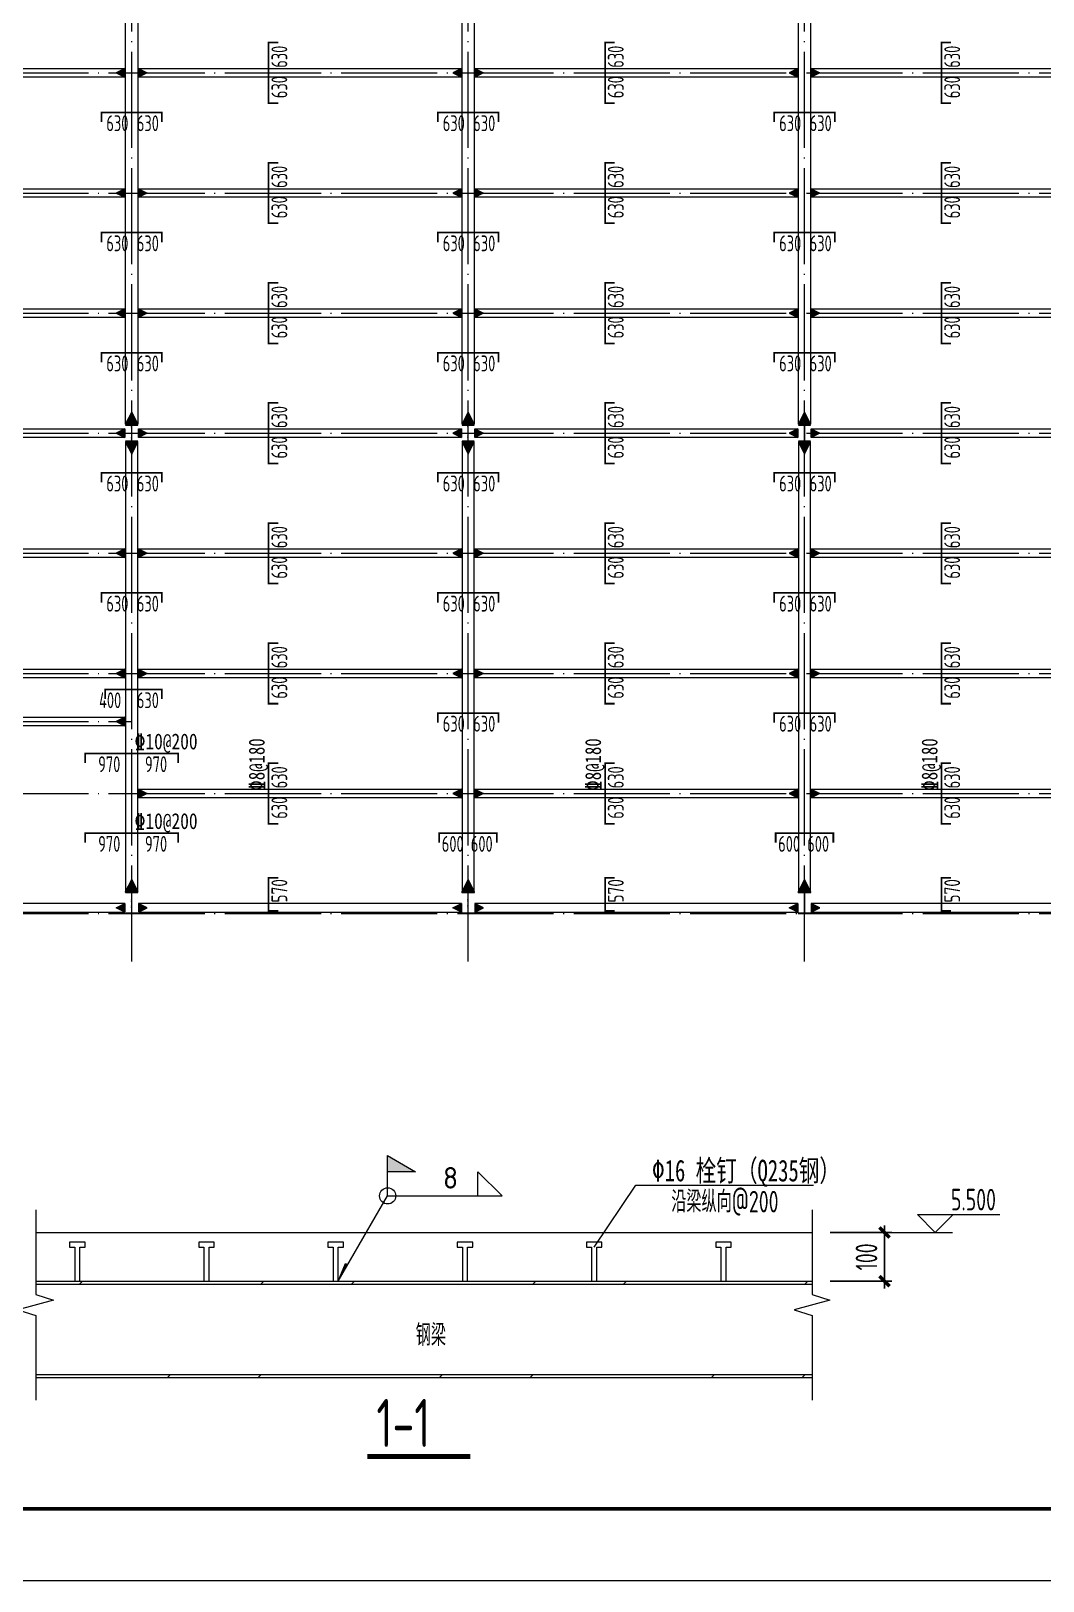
# Model space of a CAD drawing. Header units: millimetres. Extents: x 19781 to 898973, y -947928 to -267362.
# Drawn here: x 596974 to 618030, y -383529 to -351265 of the extents above; entities that cross this region are included whole.
import ezdxf

# ---------------------------------------------------------------- set-up
doc = ezdxf.new("R2010")
doc.units = ezdxf.units.MM
doc.header["$LTSCALE"] = 100
doc.linetypes.add('DOTE', pattern=[2.42, 2, -0.2, 0.02, -0.2])
doc.layers.get('0').update_dxf_attribs({"lineweight": 18})
for name, color, linetype, lineweight in [('10', 7, 'Continuous', 18), ('15', 3, 'Continuous', 18), ('BORDER', 7, 'Continuous', 18), ('DIM', 3, 'Continuous', 18), ('DOTE', 1, 'DOTE', 18), ('OTHER', 7, 'Continuous', 18), ('PUB_DIM', 3, 'Continuous', 18), ('图名下划线', 7, 'Continuous', 18), ('层1305', 1, 'Continuous', 18), ('层1306', 94, 'Continuous', 18), ('层1307', 7, 'Continuous', 18), ('楼板负筋文字', 7, 'Continuous', 18), ('钢柱', 4, 'Continuous', 20), ('钢梁', 4, 'Continuous', 5)]:
    doc.layers.add(name, color=color, linetype=linetype, lineweight=lineweight)
doc.styles.get("Standard").update_dxf_attribs({"font": 'tssdeng.shx', "bigfont": 'hztxt.shx'})
doc.styles.add('TSSD_REIN', font='tssdeng.shx', dxfattribs={"width": 0.7, "bigfont": 'hztxt.shx'})
doc.dimstyles.new('TSSD_100_100', dxfattribs={"dimtxt": 300, "dimasz": 100, "dimexe": 100, "dimexo": 250, "dimgap": 100, "dimtad": 1, "dimdec": 0, "dimzin": 0, "dimdsep": 46, "dimtxsty": 'TSSD_REIN', "dimblk": 'ARCHTICK', "dimcen": 0, "dimdle": 100, "dimclrt": 7, "dimadec": 0, "dimazin": 0, "dimtfac": 1, "dimtdec": 0, "dimtix": 1, "dimtmove": 2, "dimatfit": 3, "dimfxl": 1, "dimtolj": 1, "dimtzin": 0, "dimarcsym": 0})
pattern_1 = [(45, (0, 0), (-7.07106781, 7.07106781), []), (45, (0, 2.5), (-7.07106781, 7.07106781), [])]

# ---------------------------------------------------------------- blocks, each defined once
blk = doc.blocks.new('_ArchTick_0')
at = {"color": 0, "linetype": 'ByBlock'}
blk.add_lwpolyline([(-0.71, -0.71, 0.5, 0.5, 0), (0.71, 0.71, 0.5, 0.5, 0)], format="xyseb", dxfattribs=at)
blk = doc.blocks.new('*X924')
at = {"layer": 'DIM', "color": 0, "lineweight": -2, "ltscale": 100, "transparency": 16777216}
for p, q in [((614732, -376126), (614732, -377440)), ((613601, -376276), (614882, -376276)), ((613601, -377290), (614882, -377290))]:
    blk.add_line(p, q, dxfattribs=at)
at = {"layer": 'DIM', "color": 0, "lineweight": -2, "ltscale": 100, "transparency": 16777216, "xscale": 150, "yscale": 150, "zscale": 150}
for p, rotation in [((614732, -376276), 90), ((614732, -377290), 270)]:
    blk.add_blockref('_ArchTick_0', p, dxfattribs=dict(at, rotation=rotation))
at = {"layer": 'DIM', "color": 7, "ltscale": 100, "transparency": 16777216, "insert": (614357, -376783), "char_height": 450, "width": 2295, "attachment_point": 5, "rotation": 90, "style": 'TSSD_REIN'}
blk.add_mtext('100', dxfattribs=at)
blk = doc.blocks.new('_ARCHTICK')
at = {"color": 0, "linetype": 'ByBlock', "const_width": 0.5}
blk.add_lwpolyline([(-0.5, -0.5), (0.5, 0.5)], dxfattribs=at)

msp = doc.modelspace()

# ---------------------------------------------------------------- hatches: boundary and pattern name
at = {"layer": '10', "ltscale": 100}
h = msp.add_hatch(dxfattribs=at)
h.set_pattern_fill('金属', color=256, style=0, pattern_type=0)
h.set_pattern_definition(pattern_1)
h.paths.add_polyline_path([(599072, -359472), (599193, -359472), (599193, -359462), (598943, -359462), (598943, -359472), (599064, -359472), (599064, -359802), (598943, -359802), (598943, -359812), (599193, -359812), (599193, -359802), (599072, -359802)], flags=0)
h = msp.add_hatch(dxfattribs=at)
h.set_pattern_fill('金属', color=256, style=0, pattern_type=0)
h.set_pattern_definition(pattern_1)
h.paths.add_polyline_path([(606072, -359472), (606193, -359472), (606193, -359462), (605943, -359462), (605943, -359472), (606064, -359472), (606064, -359802), (605943, -359802), (605943, -359812), (606193, -359812), (606193, -359802), (606072, -359802)], flags=0)
h = msp.add_hatch(dxfattribs=at)
h.set_pattern_fill('金属', color=256, style=0, pattern_type=0)
h.set_pattern_definition(pattern_1)
h.paths.add_polyline_path([(613072, -359472), (613193, -359472), (613193, -359462), (612943, -359462), (612943, -359472), (613064, -359472), (613064, -359802), (612943, -359802), (612943, -359812), (613193, -359812), (613193, -359802), (613072, -359802)], flags=0)
h = msp.add_hatch(dxfattribs=at)
h.set_pattern_fill('金属', color=256, style=0, pattern_type=0)
h.set_pattern_definition(pattern_1)
h.paths.add_polyline_path([(599072, -369199), (599198, -369199), (599198, -369187), (598938, -369187), (598938, -369199), (599064, -369199), (599064, -369625), (598938, -369625), (598938, -369637), (599198, -369637), (599198, -369625), (599072, -369625)], flags=0)
h = msp.add_hatch(dxfattribs=at)
h.set_pattern_fill('金属', color=256, style=0, pattern_type=0)
h.set_pattern_definition(pattern_1)
h.paths.add_polyline_path([(606072, -369199), (606198, -369199), (606198, -369187), (605938, -369187), (605938, -369199), (606064, -369199), (606064, -369625), (605938, -369625), (605938, -369637), (606198, -369637), (606198, -369625), (606072, -369625)], flags=0)
h = msp.add_hatch(dxfattribs=at)
h.set_pattern_fill('金属', color=256, style=0, pattern_type=0)
h.set_pattern_definition(pattern_1)
h.paths.add_polyline_path([(613072, -369199), (613198, -369199), (613198, -369187), (612938, -369187), (612938, -369199), (613064, -369199), (613064, -369625), (612938, -369625), (612938, -369637), (613198, -369637), (613198, -369625), (613072, -369625)], flags=0)
at = {"layer": '15', "ltscale": 100}
for points in [[(598748, -352137), (598928, -352227), (598928, -352047)], [(599388, -352137), (599208, -352227), (599208, -352047)], [(605748, -352137), (605928, -352227), (605928, -352047)], [(606388, -352137), (606208, -352227), (606208, -352047)], [(612748, -352137), (612928, -352227), (612928, -352047)], [(613388, -352137), (613208, -352227), (613208, -352047)], [(598748, -354637), (598928, -354727), (598928, -354547)], [(599388, -354637), (599208, -354727), (599208, -354547)], [(605748, -354637), (605928, -354727), (605928, -354547)], [(606388, -354637), (606208, -354727), (606208, -354547)], [(612748, -354637), (612928, -354727), (612928, -354547)], [(613388, -354637), (613208, -354727), (613208, -354547)], [(598748, -357137), (598928, -357227), (598928, -357047)], [(599388, -357137), (599208, -357227), (599208, -357047)], [(605748, -357137), (605928, -357227), (605928, -357047)], [(606388, -357137), (606208, -357227), (606208, -357047)], [(612748, -357137), (612928, -357227), (612928, -357047)], [(613388, -357137), (613208, -357227), (613208, -357047)], [(599068, -359202), (599193, -359452), (598943, -359452)], [(606068, -359202), (606193, -359452), (605943, -359452)], [(613068, -359202), (613193, -359452), (612943, -359452)], [(598748, -359637), (598928, -359727), (598928, -359547)], [(599388, -359637), (599208, -359727), (599208, -359547)], [(605748, -359637), (605928, -359727), (605928, -359547)], [(606388, -359637), (606208, -359727), (606208, -359547)], [(612748, -359637), (612928, -359727), (612928, -359547)], [(613388, -359637), (613208, -359727), (613208, -359547)], [(599068, -360072), (599193, -359822), (598943, -359822)], [(606068, -360072), (606193, -359822), (605943, -359822)], [(613068, -360072), (613193, -359822), (612943, -359822)], [(598748, -362137), (598928, -362227), (598928, -362047)], [(599388, -362137), (599208, -362227), (599208, -362047)], [(605748, -362137), (605928, -362227), (605928, -362047)], [(606388, -362137), (606208, -362227), (606208, -362047)], [(612748, -362137), (612928, -362227), (612928, -362047)], [(613388, -362137), (613208, -362227), (613208, -362047)], [(598748, -364637), (598928, -364727), (598928, -364547)], [(599388, -364637), (599208, -364727), (599208, -364547)], [(605748, -364637), (605928, -364727), (605928, -364547)], [(606388, -364637), (606208, -364727), (606208, -364547)], [(612748, -364637), (612928, -364727), (612928, -364547)], [(613388, -364637), (613208, -364727), (613208, -364547)], [(598748, -365637), (598928, -365727), (598928, -365547)], [(599388, -367137), (599208, -367227), (599208, -367047)], [(605748, -367137), (605928, -367227), (605928, -367047)], [(606388, -367137), (606208, -367227), (606208, -367047)], [(612748, -367137), (612928, -367227), (612928, -367047)], [(613388, -367137), (613208, -367227), (613208, -367047)], [(599068, -368927), (599193, -369177), (598943, -369177)], [(606068, -368927), (606193, -369177), (605943, -369177)], [(613068, -368927), (613193, -369177), (612943, -369177)], [(598748, -369517), (598928, -369427), (598928, -369607)], [(599388, -369517), (599208, -369427), (599208, -369607)], [(605748, -369517), (605928, -369427), (605928, -369607)], [(606388, -369517), (606208, -369427), (606208, -369607)], [(612748, -369517), (612928, -369427), (612928, -369607)], [(613388, -369517), (613208, -369427), (613208, -369607)]]:
    msp.add_hatch(color=256, dxfattribs=at).paths.add_polyline_path(points, flags=0)
at = {"layer": 'PUB_DIM'}
for points in [[(604976.69, -375008.97), (604394.51, -374672.85), (604394.51, -375008.97)], [(603367.77, -377289.77), (603517.84, -376918.06), (603566.25, -376946.01)]]:
    msp.add_hatch(color=256, dxfattribs=at).paths.add_polyline_path(points, flags=0)
h = msp.add_hatch(dxfattribs=at)
h.set_pattern_fill('ANSI32', color=256, scale=420.15, style=0)
h.paths.add_polyline_path([(613225.75, -377351.62), (613225.75, -377289.77), (597071.73, -377289.77), (597071.73, -377351.62)], flags=0)
h = msp.add_hatch(dxfattribs=at)
h.set_pattern_fill('ANSI32', color=256, scale=420.15, style=0)
h.paths.add_polyline_path([(613225.75, -379295.74), (613225.75, -379233.9), (603796.98, -379233.9), (603832.69, -379295.74)], flags=0)
h.paths.add_polyline_path([(597071.73, -379233.9), (597071.73, -379295.74), (603832.69, -379295.74), (603796.98, -379233.9)], flags=0)

# ---------------------------------------------------------------- linework, layer by layer
for p, q in [((606270.32, -375513.15), (606270.32, -375008.97)), ((606270.32, -375008.97), (606774.51, -375513.15)), ((614881.63, -376276.03), (616145.66, -376276.03))]:
    msp.add_line(p, q)
at = {"color": 7}
for p, q in [((615416.79, -375903.78), (615789.29, -376276.03)), ((615416.79, -375903.78), (617131.28, -375903.78)), ((615789.29, -376276.03), (616161.79, -375903.78))]:
    msp.add_line(p, q, dxfattribs=at)
at = {"layer": '15', "ltscale": 100}
for points in [[(598748, -352137), (598928, -352227), (598928, -352047)], [(599388, -352137), (599208, -352227), (599208, -352047)], [(605748, -352137), (605928, -352227), (605928, -352047)], [(606388, -352137), (606208, -352227), (606208, -352047)], [(612748, -352137), (612928, -352227), (612928, -352047)], [(613388, -352137), (613208, -352227), (613208, -352047)], [(598748, -354637), (598928, -354727), (598928, -354547)], [(599388, -354637), (599208, -354727), (599208, -354547)], [(605748, -354637), (605928, -354727), (605928, -354547)], [(606388, -354637), (606208, -354727), (606208, -354547)], [(612748, -354637), (612928, -354727), (612928, -354547)], [(613388, -354637), (613208, -354727), (613208, -354547)], [(598748, -357137), (598928, -357227), (598928, -357047)], [(599388, -357137), (599208, -357227), (599208, -357047)], [(605748, -357137), (605928, -357227), (605928, -357047)], [(606388, -357137), (606208, -357227), (606208, -357047)], [(612748, -357137), (612928, -357227), (612928, -357047)], [(613388, -357137), (613208, -357227), (613208, -357047)], [(599068, -359202), (599193, -359452), (598943, -359452)], [(606068, -359202), (606193, -359452), (605943, -359452)], [(613068, -359202), (613193, -359452), (612943, -359452)], [(598748, -359637), (598928, -359727), (598928, -359547)], [(599388, -359637), (599208, -359727), (599208, -359547)], [(605748, -359637), (605928, -359727), (605928, -359547)], [(606388, -359637), (606208, -359727), (606208, -359547)], [(612748, -359637), (612928, -359727), (612928, -359547)], [(613388, -359637), (613208, -359727), (613208, -359547)], [(599068, -360072), (599193, -359822), (598943, -359822)], [(606068, -360072), (606193, -359822), (605943, -359822)], [(613068, -360072), (613193, -359822), (612943, -359822)], [(598748, -362137), (598928, -362227), (598928, -362047)], [(599388, -362137), (599208, -362227), (599208, -362047)], [(605748, -362137), (605928, -362227), (605928, -362047)], [(606388, -362137), (606208, -362227), (606208, -362047)], [(612748, -362137), (612928, -362227), (612928, -362047)], [(613388, -362137), (613208, -362227), (613208, -362047)], [(598748, -364637), (598928, -364727), (598928, -364547)], [(599388, -364637), (599208, -364727), (599208, -364547)], [(605748, -364637), (605928, -364727), (605928, -364547)], [(606388, -364637), (606208, -364727), (606208, -364547)], [(612748, -364637), (612928, -364727), (612928, -364547)], [(613388, -364637), (613208, -364727), (613208, -364547)], [(598748, -365637), (598928, -365727), (598928, -365547)], [(599388, -367137), (599208, -367227), (599208, -367047)], [(605748, -367137), (605928, -367227), (605928, -367047)], [(606388, -367137), (606208, -367227), (606208, -367047)], [(612748, -367137), (612928, -367227), (612928, -367047)], [(613388, -367137), (613208, -367227), (613208, -367047)], [(599068, -368927), (599193, -369177), (598943, -369177)], [(606068, -368927), (606193, -369177), (605943, -369177)], [(613068, -368927), (613193, -369177), (612943, -369177)], [(598748, -369517), (598928, -369427), (598928, -369607)], [(599388, -369517), (599208, -369427), (599208, -369607)], [(605748, -369517), (605928, -369427), (605928, -369607)], [(606388, -369517), (606208, -369427), (606208, -369607)], [(612748, -369517), (612928, -369427), (612928, -369607)], [(613388, -369517), (613208, -369427), (613208, -369607)]]:
    msp.add_lwpolyline(points, close=True, dxfattribs=at)
at = {"layer": 'BORDER'}
msp.add_lwpolyline([(568267, -383529.47), (568267, -320529.47), (701917, -320529.47), (701917, -383529.47)], close=True, dxfattribs=at)
msp.add_lwpolyline([(572017, -382029.47, 75, 75, 0), (572017, -322029.47, 75, 75, 0), (700417, -322029.47, 75, 75, 0), (700417, -382029.47, 75, 75, 0)], format="xyseb", close=True, dxfattribs=at)
at = {"layer": 'DOTE', "linetype": 'DOTE', "ltscale": 10}
for p, q in [((599068, -370637), (599068, -328637)), ((606068, -370637), (606068, -328637)), ((613068, -370637), (613068, -328637)), ((584068, -352137), (684068, -352137)), ((584068, -354637), (684068, -354637)), ((584068, -357137), (684068, -357137)), ((584068, -359637), (684068, -359637)), ((584068, -362137), (684068, -362137)), ((584068, -364637), (684068, -364637)), ((584068, -365637), (599068, -365637)), ((584068, -367137), (676068, -367137)), ((584068, -369637), (684068, -369637))]:
    msp.add_line(p, q, dxfattribs=at)
at = {"layer": 'OTHER'}
for points in [[(597071.73, -375805.46), (597071.73, -377567.41), (597441.46, -377685.05), (596701.99, -377886.72), (597071.73, -378004.37), (597071.73, -379766.31)], [(613225.75, -375805.46), (613225.75, -377567.41), (613595.48, -377685.05), (612856.02, -377886.72), (613225.75, -378004.37), (613225.75, -379766.31)]]:
    msp.add_lwpolyline(points, dxfattribs=at)
at = {"layer": 'PUB_DIM'}
for p, q in [((604394.51, -375513.15), (604394.51, -374672.85)), ((604394.51, -374672.85), (604976.69, -375008.97)), ((604976.69, -375008.97), (604394.51, -375008.97)), ((603367.77, -377289.77), (604393.51, -375513.15)), ((604394.51, -375513.15), (606774.51, -375513.15)), ((608691.93, -376578.54), (609556.95, -375291.6)), ((609556.95, -375291.6), (613257.9, -375291.6)), ((603367.77, -377289.77), (603517.84, -376918.06)), ((603517.84, -376918.06), (603566.25, -376946.01))]:
    msp.add_line(p, q, dxfattribs=at)
at = {"layer": 'PUB_DIM', "color": 7}
for p, q in [((597071.73, -376276.03), (613225.75, -376276.03)), ((597071.73, -377351.62), (613225.75, -377351.62)), ((597071.73, -379233.9), (613225.75, -379233.9)), ((597071.73, -379295.74), (613225.75, -379295.74))]:
    msp.add_line(p, q, dxfattribs=at)
at = {"layer": 'PUB_DIM', "color": 2}
msp.add_line((597071.73, -377289.77), (613225.75, -377289.77), dxfattribs=at)
at = {"layer": 'PUB_DIM', "color": 6}
for points in [[(597989.84, -377284.39), (597989.84, -376578.54), (598097.39, -376578.54), (598097.39, -376477.7), (597774.72, -376477.7), (597774.72, -376578.54), (597882.28, -376578.54), (597882.28, -377284.39)], [(600678.81, -377284.39), (600678.81, -376578.54), (600786.36, -376578.54), (600786.36, -376477.7), (600463.69, -376477.7), (600463.69, -376578.54), (600571.25, -376578.54), (600571.25, -377284.39)], [(603367.77, -377289.77), (603367.77, -376578.54), (603475.33, -376578.54), (603475.33, -376477.7), (603152.66, -376477.7), (603152.66, -376578.54), (603260.22, -376578.54), (603260.22, -377289.77)], [(606056.74, -377284.39), (606056.74, -376578.54), (606164.3, -376578.54), (606164.3, -376477.7), (605841.63, -376477.7), (605841.63, -376578.54), (605949.19, -376578.54), (605949.19, -377284.39)], [(608745.71, -377284.39), (608745.71, -376578.54), (608853.27, -376578.54), (608853.27, -376477.7), (608530.6, -376477.7), (608530.6, -376578.54), (608638.16, -376578.54), (608638.16, -377284.39)], [(611434.68, -377284.39), (611434.68, -376578.54), (611542.24, -376578.54), (611542.24, -376477.7), (611219.57, -376477.7), (611219.57, -376578.54), (611327.13, -376578.54), (611327.13, -377284.39)]]:
    msp.add_lwpolyline(points, dxfattribs=at)
at = {"layer": 'PUB_DIM'}
msp.add_circle((604394.51, -375513.15), 168.06, dxfattribs=at)
at = {"layer": '图名下划线'}
msp.add_lwpolyline([(603969.4, -380940.44, 105.13, 105.13, 0), (606116.01, -380940.44, 105.13, 105.13, 0)], format="xyseb", dxfattribs=at)
at = {"layer": '层1305'}
for points in [[(602118.01, -352767, 35, 35, 0), (601918.01, -352767, 35, 35, 0), (601918.01, -351507, 35, 35, 0), (602118.01, -351507, 35, 35, 0)], [(609118.01, -352767, 35, 35, 0), (608918.01, -352767, 35, 35, 0), (608918.01, -351507, 35, 35, 0), (609118.01, -351507, 35, 35, 0)], [(616118.01, -352767, 35, 35, 0), (615918.01, -352767, 35, 35, 0), (615918.01, -351507, 35, 35, 0), (616118.01, -351507, 35, 35, 0)], [(598438, -353162, 35, 35, 0), (598438, -352962, 35, 35, 0), (599698, -352962, 35, 35, 0), (599698, -353162, 35, 35, 0)], [(605438.01, -353162, 35, 35, 0), (605438.01, -352962, 35, 35, 0), (606698.01, -352962, 35, 35, 0), (606698.01, -353162, 35, 35, 0)], [(612438.01, -353162, 35, 35, 0), (612438.01, -352962, 35, 35, 0), (613698.01, -352962, 35, 35, 0), (613698.01, -353162, 35, 35, 0)], [(602118.01, -355267, 35, 35, 0), (601918.01, -355267, 35, 35, 0), (601918.01, -354007, 35, 35, 0), (602118.01, -354007, 35, 35, 0)], [(609118.01, -355267, 35, 35, 0), (608918.01, -355267, 35, 35, 0), (608918.01, -354007, 35, 35, 0), (609118.01, -354007, 35, 35, 0)], [(616118.01, -355267, 35, 35, 0), (615918.01, -355267, 35, 35, 0), (615918.01, -354007, 35, 35, 0), (616118.01, -354007, 35, 35, 0)], [(598438, -355662, 35, 35, 0), (598438, -355462, 35, 35, 0), (599698, -355462, 35, 35, 0), (599698, -355662, 35, 35, 0)], [(605438.01, -355662, 35, 35, 0), (605438.01, -355462, 35, 35, 0), (606698.01, -355462, 35, 35, 0), (606698.01, -355662, 35, 35, 0)], [(612438.01, -355662, 35, 35, 0), (612438.01, -355462, 35, 35, 0), (613698.01, -355462, 35, 35, 0), (613698.01, -355662, 35, 35, 0)], [(602118.01, -357767, 35, 35, 0), (601918.01, -357767, 35, 35, 0), (601918.01, -356507, 35, 35, 0), (602118.01, -356507, 35, 35, 0)], [(609118.01, -357767, 35, 35, 0), (608918.01, -357767, 35, 35, 0), (608918.01, -356507, 35, 35, 0), (609118.01, -356507, 35, 35, 0)], [(616118.01, -357767, 35, 35, 0), (615918.01, -357767, 35, 35, 0), (615918.01, -356507, 35, 35, 0), (616118.01, -356507, 35, 35, 0)], [(598438, -358162, 35, 35, 0), (598438, -357962, 35, 35, 0), (599698, -357962, 35, 35, 0), (599698, -358162, 35, 35, 0)], [(605438.01, -358162, 35, 35, 0), (605438.01, -357962, 35, 35, 0), (606698.01, -357962, 35, 35, 0), (606698.01, -358162, 35, 35, 0)], [(612438.01, -358162, 35, 35, 0), (612438.01, -357962, 35, 35, 0), (613698.01, -357962, 35, 35, 0), (613698.01, -358162, 35, 35, 0)], [(602118.01, -360267, 35, 35, 0), (601918.01, -360267, 35, 35, 0), (601918.01, -359007, 35, 35, 0), (602118.01, -359007, 35, 35, 0)], [(609118.01, -360267, 35, 35, 0), (608918.01, -360267, 35, 35, 0), (608918.01, -359007, 35, 35, 0), (609118.01, -359007, 35, 35, 0)], [(616118.01, -360267, 35, 35, 0), (615918.01, -360267, 35, 35, 0), (615918.01, -359007, 35, 35, 0), (616118.01, -359007, 35, 35, 0)], [(598438, -360662, 35, 35, 0), (598438, -360462, 35, 35, 0), (599698, -360462, 35, 35, 0), (599698, -360662, 35, 35, 0)], [(605438.01, -360662, 35, 35, 0), (605438.01, -360462, 35, 35, 0), (606698.01, -360462, 35, 35, 0), (606698.01, -360662, 35, 35, 0)], [(612438.01, -360662, 35, 35, 0), (612438.01, -360462, 35, 35, 0), (613698.01, -360462, 35, 35, 0), (613698.01, -360662, 35, 35, 0)], [(602118.01, -362767, 35, 35, 0), (601918.01, -362767, 35, 35, 0), (601918.01, -361507, 35, 35, 0), (602118.01, -361507, 35, 35, 0)], [(609118.01, -362767, 35, 35, 0), (608918.01, -362767, 35, 35, 0), (608918.01, -361507, 35, 35, 0), (609118.01, -361507, 35, 35, 0)], [(616118.01, -362767, 35, 35, 0), (615918.01, -362767, 35, 35, 0), (615918.01, -361507, 35, 35, 0), (616118.01, -361507, 35, 35, 0)], [(598438, -363162, 35, 35, 0), (598438, -362962, 35, 35, 0), (599698, -362962, 35, 35, 0), (599698, -363162, 35, 35, 0)], [(605438.01, -363162, 35, 35, 0), (605438.01, -362962, 35, 35, 0), (606698.01, -362962, 35, 35, 0), (606698.01, -363162, 35, 35, 0)], [(612438.01, -363162, 35, 35, 0), (612438.01, -362962, 35, 35, 0), (613698.01, -362962, 35, 35, 0), (613698.01, -363162, 35, 35, 0)], [(602118.01, -365267, 35, 35, 0), (601918.01, -365267, 35, 35, 0), (601918.01, -364007, 35, 35, 0), (602118.01, -364007, 35, 35, 0)], [(609118.01, -365267, 35, 35, 0), (608918.01, -365267, 35, 35, 0), (608918.01, -364007, 35, 35, 0), (609118.01, -364007, 35, 35, 0)], [(616118.01, -365267, 35, 35, 0), (615918.01, -365267, 35, 35, 0), (615918.01, -364007, 35, 35, 0), (616118.01, -364007, 35, 35, 0)], [(598517.01, -365173, 35, 35, 0), (598517.01, -364973, 35, 35, 0), (599698.01, -364973, 35, 35, 0), (599698.01, -365173, 35, 35, 0)], [(605438.01, -365662, 35, 35, 0), (605438.01, -365462, 35, 35, 0), (606698.01, -365462, 35, 35, 0), (606698.01, -365662, 35, 35, 0)], [(612438.01, -365662, 35, 35, 0), (612438.01, -365462, 35, 35, 0), (613698.01, -365462, 35, 35, 0), (613698.01, -365662, 35, 35, 0)], [(598098, -366504, 35, 35, 0), (598098, -366304, 35, 35, 0), (600038.01, -366304, 35, 35, 0), (600038.01, -366504, 35, 35, 0)], [(602118.01, -367767, 35, 35, 0), (601918.01, -367767, 35, 35, 0), (601918.01, -366507, 35, 35, 0), (602118.01, -366507, 35, 35, 0)], [(609118.01, -367767, 35, 35, 0), (608918.01, -367767, 35, 35, 0), (608918.01, -366507, 35, 35, 0), (609118.01, -366507, 35, 35, 0)], [(616118.01, -367767, 35, 35, 0), (615918.01, -367767, 35, 35, 0), (615918.01, -366507, 35, 35, 0), (616118.01, -366507, 35, 35, 0)], [(598098, -368162, 35, 35, 0), (598098, -367962, 35, 35, 0), (600038.01, -367962, 35, 35, 0), (600038.01, -368162, 35, 35, 0)], [(605468.01, -368162, 35, 35, 0), (605468.01, -367962, 35, 35, 0), (606668.01, -367962, 35, 35, 0), (606668.01, -368162, 35, 35, 0)], [(612468.01, -368162, 35, 35, 0), (612468.01, -367962, 35, 35, 0), (613668.01, -367962, 35, 35, 0), (613668.01, -368162, 35, 35, 0)], [(602118.01, -369578, 35, 35, 0), (601918.01, -369578, 35, 35, 0), (601918.01, -368890, 35, 35, 0), (602118.01, -368890, 35, 35, 0)], [(609118.01, -369577, 35, 35, 0), (608918.01, -369577, 35, 35, 0), (608918.01, -368890, 35, 35, 0), (609118.01, -368890, 35, 35, 0)], [(616118.01, -369577, 35, 35, 0), (615918.01, -369577, 35, 35, 0), (615918.01, -368890, 35, 35, 0), (616118.01, -368890, 35, 35, 0)]]:
    msp.add_lwpolyline(points, format="xyseb", dxfattribs=at)
at = {"layer": '钢柱', "ltscale": 100}
for points in [[(599072, -359472), (599193, -359472), (599193, -359462), (598943, -359462), (598943, -359472), (599064, -359472), (599064, -359802), (598943, -359802), (598943, -359812), (599193, -359812), (599193, -359802), (599072, -359802)], [(606072, -359472), (606193, -359472), (606193, -359462), (605943, -359462), (605943, -359472), (606064, -359472), (606064, -359802), (605943, -359802), (605943, -359812), (606193, -359812), (606193, -359802), (606072, -359802)], [(613072, -359472), (613193, -359472), (613193, -359462), (612943, -359462), (612943, -359472), (613064, -359472), (613064, -359802), (612943, -359802), (612943, -359812), (613193, -359812), (613193, -359802), (613072, -359802)], [(599072, -369199), (599198, -369199), (599198, -369187), (598938, -369187), (598938, -369199), (599064, -369199), (599064, -369625), (598938, -369625), (598938, -369637), (599198, -369637), (599198, -369625), (599072, -369625)], [(606072, -369199), (606198, -369199), (606198, -369187), (605938, -369187), (605938, -369199), (606064, -369199), (606064, -369625), (605938, -369625), (605938, -369637), (606198, -369637), (606198, -369625), (606072, -369625)], [(613072, -369199), (613198, -369199), (613198, -369187), (612938, -369187), (612938, -369199), (613064, -369199), (613064, -369625), (612938, -369625), (612938, -369637), (613198, -369637), (613198, -369625), (613072, -369625)]]:
    msp.add_lwpolyline(points, close=True, dxfattribs=at)
at = {"layer": '钢梁', "ltscale": 100}
for points in [[(598943, -349847), (599193, -349847), (599193, -359452), (598943, -359452)], [(605943, -349847), (606193, -349847), (606193, -359452), (605943, -359452)], [(612943, -349847), (613193, -349847), (613193, -359452), (612943, -359452)], [(598928, -352047), (598928, -352227), (592208, -352227), (592208, -352047)], [(605928, -352047), (605928, -352227), (599208, -352227), (599208, -352047)], [(612928, -352047), (612928, -352227), (606208, -352227), (606208, -352047)], [(619928, -352047), (619928, -352227), (613208, -352227), (613208, -352047)], [(598928, -354547), (598928, -354727), (592208, -354727), (592208, -354547)], [(605928, -354547), (605928, -354727), (599208, -354727), (599208, -354547)], [(612928, -354547), (612928, -354727), (606208, -354727), (606208, -354547)], [(619928, -354547), (619928, -354727), (613208, -354727), (613208, -354547)], [(598928, -357047), (598928, -357227), (592208, -357227), (592208, -357047)], [(605928, -357047), (605928, -357227), (599208, -357227), (599208, -357047)], [(612928, -357047), (612928, -357227), (606208, -357227), (606208, -357047)], [(619928, -357047), (619928, -357227), (613208, -357227), (613208, -357047)], [(598928, -359547), (598928, -359727), (592208, -359727), (592208, -359547)], [(605928, -359547), (605928, -359727), (599208, -359727), (599208, -359547)], [(612928, -359547), (612928, -359727), (606208, -359727), (606208, -359547)], [(619928, -359547), (619928, -359727), (613208, -359727), (613208, -359547)], [(598943, -369177), (599193, -369177), (599193, -359822), (598943, -359822)], [(605943, -369177), (606193, -369177), (606193, -359822), (605943, -359822)], [(612943, -369177), (613193, -369177), (613193, -359822), (612943, -359822)], [(598928, -362047), (598928, -362227), (592208, -362227), (592208, -362047)], [(605928, -362047), (605928, -362227), (599208, -362227), (599208, -362047)], [(612928, -362047), (612928, -362227), (606208, -362227), (606208, -362047)], [(619928, -362047), (619928, -362227), (613208, -362227), (613208, -362047)], [(598928, -364547), (598928, -364727), (592208, -364727), (592208, -364547)], [(605928, -364547), (605928, -364727), (599208, -364727), (599208, -364547)], [(612928, -364547), (612928, -364727), (606208, -364727), (606208, -364547)], [(619928, -364547), (619928, -364727), (613208, -364727), (613208, -364547)], [(598928, -365547), (598928, -365727), (592208, -365727), (592208, -365547)], [(605928, -367047), (605928, -367227), (599208, -367227), (599208, -367047)], [(612928, -367047), (612928, -367227), (606208, -367227), (606208, -367047)], [(619928, -367047), (619928, -367227), (613208, -367227), (613208, -367047)], [(598928, -369607), (598928, -369427), (592208, -369427), (592208, -369607)], [(605928, -369607), (605928, -369427), (599208, -369427), (599208, -369607)], [(612928, -369607), (612928, -369427), (606208, -369427), (606208, -369607)], [(619928, -369607), (619928, -369427), (613208, -369427), (613208, -369607)]]:
    msp.add_lwpolyline(points, close=True, dxfattribs=at)

# ---------------------------------------------------------------- texts
at = {"layer": '层1306'}
for s, width, p in [('630', 0.690341, (602306.4, -352030.5)), ('630', 0.690341, (609306.4, -352030.5)), ('630', 0.690341, (616306.4, -352030.5)), ('630', 0.690341, (602306.4, -352663.5)), ('630', 0.690341, (609306.4, -352663.5)), ('630', 0.690341, (616306.4, -352663.5)), ('630', 0.690341, (602306.4, -354530.5)), ('630', 0.690341, (609306.4, -354530.5)), ('630', 0.690341, (616306.4, -354530.5)), ('630', 0.690341, (602306.4, -355163.5)), ('630', 0.690341, (609306.4, -355163.5)), ('630', 0.690341, (616306.4, -355163.5)), ('630', 0.690341, (602306.4, -357030.5)), ('630', 0.690341, (609306.4, -357030.5)), ('630', 0.690341, (616306.4, -357030.5)), ('630', 0.690341, (602306.4, -357663.5)), ('630', 0.690341, (609306.4, -357663.5)), ('630', 0.690341, (616306.4, -357663.5)), ('630', 0.690341, (602306.4, -359530.5)), ('630', 0.690341, (609306.4, -359530.5)), ('630', 0.690341, (616306.4, -359530.5)), ('630', 0.690341, (602306.4, -360163.5)), ('630', 0.690341, (609306.4, -360163.5)), ('630', 0.690341, (616306.4, -360163.5)), ('630', 0.690341, (602306.4, -362030.5)), ('630', 0.690341, (609306.4, -362030.5)), ('630', 0.690341, (616306.4, -362030.5)), ('630', 0.690341, (602306.4, -362663.5)), ('630', 0.690341, (609306.4, -362663.5)), ('630', 0.690341, (616306.4, -362663.5)), ('630', 0.690341, (602306.4, -364530.5)), ('630', 0.690341, (609306.4, -364530.5)), ('630', 0.690341, (616306.4, -364530.5)), ('630', 0.690341, (602306.4, -365163.5)), ('630', 0.690341, (609306.4, -365163.5)), ('630', 0.690341, (616306.4, -365163.5)), ('630', 0.690341, (602306.4, -367030.5)), ('630', 0.690341, (609306.4, -367030.5)), ('630', 0.690341, (616306.4, -367030.5)), ('630', 0.690341, (602306.4, -367663.5)), ('630', 0.690341, (609306.4, -367663.5)), ('630', 0.690341, (616306.4, -367663.5)), ('570', 0.736364, (602306.4, -369407.5)), ('570', 0.736364, (609306.4, -369407.5)), ('570', 0.736364, (616306.4, -369407.5))]:
    msp.add_text(s, height=330, rotation=90, dxfattribs=dict(at, width=width)).set_placement(p)
at = {"layer": '层1306', "width": 0.690341}
for s, p in [('630', (598541, -353350.4)), ('630', (599175, -353350.4)), ('630', (605541.01, -353350.4)), ('630', (606175.01, -353350.4)), ('630', (612541.01, -353350.4)), ('630', (613175.01, -353350.4)), ('630', (598541, -355850.4)), ('630', (599175, -355850.4)), ('630', (605541.01, -355850.4)), ('630', (606175.01, -355850.4)), ('630', (612541.01, -355850.4)), ('630', (613175.01, -355850.4)), ('630', (598541, -358350.4)), ('630', (599175, -358350.4)), ('630', (605541.01, -358350.4)), ('630', (606175.01, -358350.4)), ('630', (612541.01, -358350.4)), ('630', (613175.01, -358350.4)), ('630', (598541, -360850.4)), ('630', (599175, -360850.4)), ('630', (605541.01, -360850.4)), ('630', (606175.01, -360850.4)), ('630', (612541.01, -360850.4)), ('630', (613175.01, -360850.4)), ('630', (598541, -363350.4)), ('630', (599175, -363350.4)), ('630', (605541.01, -363350.4)), ('630', (606175.01, -363350.4)), ('630', (612541.01, -363350.4)), ('630', (613175.01, -363350.4)), ('400', (598389.51, -365361.4)), ('630', (599175.01, -365361.4)), ('630', (605541.01, -365850.4)), ('630', (606175.01, -365850.4)), ('630', (612541.01, -365850.4)), ('630', (613175.01, -365850.4)), ('970', (598371, -366692.4)), ('970', (599345.01, -366692.4)), ('970', (598371, -368350.4)), ('970', (599345.01, -368350.4)), ('600', (605520.51, -368350.4)), ('600', (606124.51, -368350.4)), ('600', (612520.51, -368350.4)), ('600', (613124.51, -368350.4))]:
    msp.add_text(s, height=330, dxfattribs=at).set_placement(p)
at = {"layer": '层1307', "char_height": 330, "width": 2020.2407, "attachment_point": 7}
for insert in [(599125.98, -366290.4), (599125.98, -367948.4)]:
    msp.add_mtext('{\\fsimsun|b0|i0|c0|p253;\\W0.806147;\x8410@200}', dxfattribs=dict(at, insert=insert))
at = {"layer": '层1307', "char_height": 330, "width": 1673.0524, "attachment_point": 7, "rotation": 90}
for insert in [(601905.83, -367080.07), (608905.83, -367080.07), (615905.83, -367080.07)]:
    msp.add_mtext('{\\fsimsun|b0|i0|c0|p253;\\W0.777273;\x848@180}', dxfattribs=dict(at, insert=insert))
at = {"layer": '楼板负筋文字', "style": 'TSSD_REIN'}
for s, height, width, p in [('8', 450, 0.971034, (605545.53, -375361.9)), ('沿梁纵向@200', 450, 0.7, (610294.23, -375857.78)), ('5.500', 450, 0.7, (616114.45, -375815.54)), ('钢梁', 450, 0.7, (604978.71, -378635.13)), ('1-1', 1000, 0.7, (604161.03, -380740.34))]:
    msp.add_text(s, height=height, dxfattribs=dict(at, width=width)).set_placement(p)
at = {"layer": '楼板负筋文字', "insert": (609889.22, -375324.52), "char_height": 450, "width": 4663.2403, "attachment_point": 7, "style": 'TSSD_REIN'}
msp.add_mtext('{\\fsimsun|b0|i0|c0|p253;\x8216 栓钉（Q235钢）}', dxfattribs=at)

# ---------------------------------------------------------------- dimensions: what is measured, and where the dimension line sits
at = {"layer": 'DIM', "ltscale": 100}
dim = msp.add_linear_dim(base=(614731.63, -377289.77), p1=(613225.75, -376276.03), p2=(613225.75, -377289.77), angle=90, text='100', dimstyle='TSSD_100_100', override={"dimscale": 1.5, "dimsah": 1}, dxfattribs=at)
dim.commit()
dim.dimension.update_dxf_attribs({"geometry": '*X924', "text_midpoint": (614356.63, -376782.9), "dimtype": 160})

doc.saveas('drawing.dxf')
